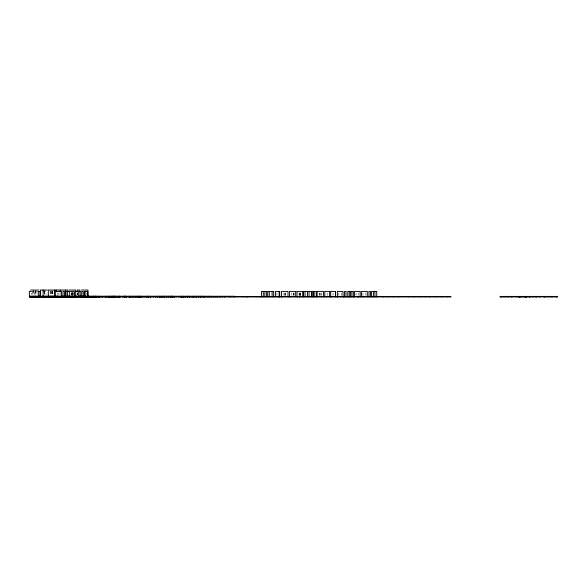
<?xml version="1.0" encoding="UTF-8"?>
<svg xmlns="http://www.w3.org/2000/svg" width="587" height="587" viewBox="0 0 587 587"><rect width="100%" height="100%" fill="white"/><g stroke="black" fill="none" stroke-linecap="round" stroke-linejoin="round"><path stroke-width="0.44" stroke-dasharray="2.94 2.2" d="M31.221 291.423L34.582 291.423L34.582 294.586M37.546 291.423L35.565 291.423L35.565 294.586M42.917 291.423L46.028 291.423L46.028 294.586M365.87 293.008L365.87 295.378M362.979 293.008L362.979 295.378M358.745 293.008L358.745 295.378M356.052 293.008L356.052 295.378M341.568 293.008L341.568 295.378M338.875 293.008L338.875 295.378M333.049 293.008L333.049 295.378M327.164 293.008L327.164 295.378M321.162 293.008L321.162 295.378M320.928 293.008L320.935 295.378M319.834 293.008L319.864 295.378M319.57 293.008L319.57 295.378M300.669 293.008L300.588 295.378M300.419 293.008L300.419 295.378M300.295 293.008L300.295 295.378M299.678 293.008L299.678 295.378M299.326 293.008L299.326 295.378M299.047 293.008L299.047 295.378M294.094 293.008L294.094 295.378M293.705 293.008L293.705 295.378M293.588 293.008L293.588 295.378M291.82 293.008L291.82 295.378M285.568 293.008L285.568 295.378M285.289 293.008L285.289 295.378M284.196 293.008L284.225 295.378M283.947 293.008L283.947 295.378M276.925 293.008L276.925 295.378M86.538 293.008L86.538 294.586M77.44 293.008L77.44 294.586M77.257 293.008L77.257 294.586M77.198 292.634L77.198 295.232M73.184 293.008L73.184 294.586M73.067 292.634L73.067 295.232M72.795 292.634L72.766 295.232M72.436 292.634L72.436 295.232M72.098 292.634L72.098 295.232M71.988 292.634L71.988 295.232M71.834 292.634L71.834 295.232M71.724 293.008L71.724 294.586M71.533 293.008L71.533 294.586M60.123 293.008L60.123 294.586M58.898 292.634L58.898 295.232M57.431 293.008L57.431 294.586M52.808 290.91L52.808 295.232M52.177 290.91L52.177 295.232M52.008 290.91L52.008 295.232M51.098 290.91L51.098 295.232M50.952 290.91L50.952 295.232M50.137 290.91L50.137 295.232M44.597 291.423L44.597 294.586M44.553 290.044L44.553 295.232M44.274 290.91L44.274 295.232M37.025 291.423L37.025 294.586M35.704 290.044L35.704 295.232M35.359 290.91L35.359 295.232M33.995 290.91L34.031 295.232M33.679 290.044L33.679 295.232M32.762 291.423L32.762 294.586M31.221 293.008L31.221 294.586"/><path stroke-width="0.88" d="M30.641 290.044L38.742 290.044M47.261 290.044L40.408 290.044L40.327 296.956M54.701 290.044L48.295 290.044L48.332 296.956M61.158 290.044L67.865 290.044L67.865 291.768M69.112 290.044L75.672 290.044L75.701 296.956M81.432 290.044L87.955 290.044L87.955 296.956M31.096 291.423L29.35 291.423L29.35 296.956L450.941 296.956L450.941 296.501L29.35 296.501M38.412 291.423L40.18 291.423L40.187 296.956M55.904 291.423L61.554 291.423L61.554 296.956M70.102 291.423L74.483 291.423L74.534 296.956L74.659 296.274M75.701 291.423L80.184 291.423L80.184 296.956M296.009 291.423L289.442 291.423L289.442 296.956M302.929 291.423L297.015 291.423L297.015 296.956M309.474 291.423L316.224 291.423L316.224 296.956M335.507 291.423L335.507 296.956L335.537 291.423L330.672 291.423L330.672 296.956M29.35 296.274L235.071 296.274L235.071 296.956M29.35 296.413L98.469 296.413M111.64 296.413L180.796 296.413L180.796 296.956M510.052 296.413L513.295 296.413M517.301 296.413L514.021 296.413L514.021 296.956L517.301 296.956M520.757 296.413L517.807 296.413L517.807 296.956L520.757 296.956M524.037 296.413L527.412 296.413L527.412 296.956L524.037 296.956M527.882 296.413L531.044 296.413L531.044 296.956L527.882 296.956M537.971 296.413L540.796 296.413L540.796 296.956L537.971 296.956M546.556 296.413L549.388 296.413L549.388 296.956L546.556 296.956M510.052 296.956L513.295 296.956M556.762 296.413L556.762 296.956M555.999 296.413L555.999 296.956M552.235 296.413L552.235 296.956M550.782 296.413L550.782 296.956M548.669 296.413L548.669 296.956M545.242 296.413L545.198 296.956M544.531 296.413L544.531 296.956M543.944 296.413L543.944 296.956M540.084 296.413L540.084 296.956M537.054 296.413L537.054 296.956M536.76 296.413L536.76 296.956M535.821 296.413L535.821 296.956M532.879 296.413L532.879 296.956M529.878 296.413L529.878 296.956M529.768 296.413L529.76 296.956M529.232 296.413L529.217 296.956M526.407 296.413L526.312 296.956M526.135 296.413L526.135 296.956M526.018 296.413L526.018 296.956M525.732 296.413L525.732 296.956M525.343 296.413L525.343 296.956M525.16 296.413L525.16 296.956M525.049 296.413L525.049 296.956M523.017 296.413L523.017 296.956M521.821 296.413L521.821 296.956M520.654 296.413L520.654 296.956M519.634 296.413L519.634 296.956M519.502 296.413L519.502 296.956M519.444 296.413L519.444 296.956M519.135 296.413L519.135 296.956M518.82 296.413L518.82 296.956M516.347 296.413L516.347 296.956M511.945 296.413L511.945 296.956M511.409 296.413L511.394 296.956M508.878 296.413L508.878 296.956M507.762 296.413L507.762 296.956M505.348 296.413L505.348 296.956M503.932 296.413L503.932 296.956M501.716 296.413L501.716 296.956M500.946 296.413L500.946 296.956M447.698 296.501L447.698 296.956M441.285 296.501L441.285 296.956M435.833 296.501L435.833 296.956M429.229 296.501L429.229 296.956M425.223 296.501L425.223 296.956M419.874 296.501L419.874 296.956M413.842 296.501L413.842 296.956M408.684 296.501L408.684 296.956M398.272 296.501L398.272 296.956M393.063 296.501L393.063 296.956M388.19 296.501L388.19 296.956M383.032 296.501L383.032 296.956M376.707 296.956L376.707 291.423L371.578 291.423L371.578 296.956M374.924 291.423L374.924 296.956M373.413 291.423L373.413 296.956M370.463 296.956L370.463 291.423L368.974 291.423L368.974 296.956M367.301 296.956L367.301 291.423L361.526 291.423L361.526 296.956M363.595 296.501L363.595 296.956M360.176 296.956L360.176 291.423L354.526 291.423L354.526 296.956M358.341 296.501L358.341 296.956M358.055 296.501L358.055 296.956M353.345 296.956L353.345 291.423L347.775 291.423L347.775 296.956M353.227 296.501L353.227 296.956M351.884 291.423L351.884 296.956M350.461 291.423L350.461 296.956M349.287 291.423L349.287 296.956M348.986 296.501L348.986 296.956M346.014 296.956L346.014 291.423L344.532 291.423L344.532 296.956M343.534 296.501L343.534 296.956M343.006 296.956L343.006 291.423L337.349 291.423L337.349 296.956M340.372 296.501L340.372 296.956M337.217 296.501L337.217 296.956M331.868 296.501L331.868 296.956M329.637 296.956L329.637 291.423L324.787 291.423L324.787 296.956M326.372 296.501L326.372 296.956M323.488 296.956L323.488 291.423L317.163 291.423L317.163 296.956M321.214 296.501L321.214 296.956M314.03 291.423L314.03 296.956M313.671 291.423L313.671 296.956M312.093 291.423L312.093 296.956M311.719 291.423L311.719 296.956M309.048 296.956L309.048 291.423L303.435 291.423L303.435 296.956M307.441 291.423L307.441 296.956M305.049 291.423L305.049 296.956M302.716 291.423L302.716 296.956M299.487 296.501L299.487 296.956M299.392 296.501L299.392 296.956M297.286 296.501L297.286 296.956M295.672 291.423L295.672 296.956M290.543 296.501L290.543 296.956M287.997 296.956L287.997 291.423L281.518 291.423L281.518 296.956M281.987 296.501L281.987 296.956M279.676 296.956L279.698 291.423L275.384 291.423L275.384 296.956M279.155 291.423L279.155 296.956M278.253 296.501L278.253 296.956M273.652 296.956L273.652 291.423L267.723 291.423L267.723 296.956M272.104 291.423L272.104 296.956M269.264 291.423L269.36 296.956M266.652 296.956L266.652 291.423L261.42 291.423L261.42 296.956M264.84 291.423L264.84 296.956M263.292 291.423L263.292 296.956M260.804 296.501L260.804 296.956M256.115 296.501L256.115 296.956M247.751 296.501L247.751 296.956M246.936 296.501L246.885 296.956M242.967 296.501L243.062 296.956M234.066 296.501L234.066 296.956M233.721 296.274L233.721 296.956M231.043 296.274L231.043 296.956M229.957 296.501L229.957 296.956M228.776 296.274L228.776 296.956M226.024 296.274L226.024 296.956M224.557 296.501L224.557 296.956M224.359 296.274L224.359 296.956M222.737 296.501L222.737 296.956M222.128 296.274L222.069 296.956M220.778 296.501L220.778 296.956M219.964 296.501L219.964 296.956M219.611 296.274L219.611 296.956M217.909 296.501L217.909 296.956M217.461 296.274L217.461 296.956M216.163 296.274L216.163 296.956M215.855 296.501L215.855 296.956M215.091 296.501L215.091 296.956M213.749 296.501L213.749 296.956M213.125 296.274L213.125 296.956M212.986 296.501L212.986 296.956M211.327 296.274L211.327 296.956M210.953 296.274L210.953 296.956M209.977 296.274L209.977 296.956M209.537 296.274L209.5 296.956M208.928 296.274L208.928 296.956M208.187 296.274L208.187 296.956M207.306 296.274L207.306 296.956M206.822 296.274L206.822 296.956M205.509 296.274L205.509 296.956M205.01 296.274L205.01 296.956M204.555 296.274L204.555 296.956M204.137 296.501L204.137 296.956M203.66 296.274L203.66 296.956M203.241 296.274L203.241 296.956M202.28 296.274L202.28 296.956M201.803 296.274L201.803 296.956M200.989 296.274L200.989 296.956M200.615 296.274L200.615 296.956M200.49 296.274L200.49 296.956M200.13 296.274L200.13 296.956M198.817 296.274L198.817 296.956M198.722 296.274L198.722 296.956M198.677 296.274L198.677 296.956M198.384 296.274L198.355 296.956M197.907 296.274L197.907 296.956M196.491 296.274L196.594 296.956M196.366 296.274L196.366 296.956M195.875 296.274L195.963 296.956M195.39 296.274L195.39 296.956M194.356 296.274L194.297 296.956M194.077 296.274L194.077 296.956M193.725 296.274L193.725 296.956M193.24 296.274L193.24 296.956M192.587 296.274L192.587 296.956M192.066 296.274L192.066 296.956M191.927 296.274L191.927 296.956M190.32 296.274L190.32 296.956M189.748 296.501L189.748 296.956M189.557 296.274L189.557 296.956M189.381 296.274L189.381 296.956M188.904 296.274L188.904 296.956M187.686 296.274L187.686 296.956M187.591 296.274L187.591 296.956M187.407 296.274L187.407 296.956M187.216 296.274L187.216 296.956M186.732 296.274L186.732 296.956M185.455 296.274L185.419 296.956M185.184 296.274L185.184 296.956M184.7 296.274L184.7 296.956M183.914 296.501L183.914 296.956M183.386 296.274L183.386 296.956M183.166 296.274L183.166 296.956M183.063 296.274L183.034 296.956M182.55 296.274L182.55 296.956M181.332 296.501L181.332 296.956M181.236 296.274L181.236 296.956M181.016 296.274L181.016 296.956M180.899 296.274L180.899 296.956M178.866 296.274L178.866 296.956M176.716 296.274L176.716 296.956M174.941 296.274L174.941 296.956M174.456 296.274L174.456 296.956M173.965 296.501L173.965 296.956M173.143 296.274L173.143 296.956M173.055 296.501L173.055 296.956M172.747 296.274L172.747 296.956M172.629 296.274L172.629 296.956M172.262 296.274L172.262 296.956M172.145 296.274L172.145 296.956M171.962 296.274L171.962 296.956M171.044 296.274L171.044 296.956M170.949 296.274L170.949 296.956M170.832 296.274L170.832 296.956M170.619 296.274L170.619 296.956M170.391 296.501L170.391 296.956M170.135 296.274L170.135 296.956M168.623 296.274L168.623 296.956M168.366 296.274L168.366 296.956M168.242 296.274L168.242 296.956M168.131 296.501L168.131 296.956M167.053 296.274L167.053 296.956M166.576 296.274L166.576 296.956M166.429 296.274L166.429 296.956M166.312 296.274L166.312 296.956M166.099 296.274L166.099 296.956M164.786 296.274L164.786 296.956M164.676 296.274L164.676 296.956M164.301 296.274L164.301 296.956M163.949 296.274L163.949 296.956M163.465 296.274L163.465 296.956M163.12 296.274L163.12 296.956M162.533 296.274L162.533 296.956M162.151 296.274L162.151 296.956M161.719 296.274L161.719 296.956M161.234 296.274L161.234 296.956M160.816 296.501L160.816 296.956M160.258 296.274L160.258 296.956M159.921 296.274L159.921 296.956M158.945 296.274L158.945 296.956M157.632 296.274L157.632 296.956M157.279 296.274L157.279 296.956M156.795 296.274L156.795 296.956M155.849 296.274L155.849 296.956M155.401 296.274L155.482 296.956M153.897 296.274L153.897 296.956M153.112 296.274L153.112 296.956M150.962 296.274L150.962 296.956M150.404 296.274L150.404 296.956M150.294 296.501L150.294 296.956M150.067 296.274L150.045 296.956M148.452 296.274L148.452 296.956M148.416 296.274L148.416 296.956M148.188 296.274L148.225 296.956M147.704 296.274L147.704 296.956M147.308 296.274L147.308 296.956M146.823 296.274L146.823 296.956M146.39 296.274L146.427 296.956M145.51 296.274L145.51 296.956M144.497 296.274L144.497 296.956M144.013 296.274L144.013 296.956M142.993 296.274L142.993 296.956M142.7 296.274L142.7 296.956M141.871 296.274L141.907 296.956M140.447 296.274L140.447 296.956M139.985 296.274L139.985 296.956M139.706 296.274L139.706 296.956M139.376 296.274L139.376 296.956M139.134 296.274L139.17 296.956M138.18 296.274L138.18 296.956M137.974 296.274L137.974 296.956M137.585 296.274L137.585 296.956M136.8 296.274L136.8 296.956M136.243 296.274L136.243 296.956M135.92 296.274L135.92 296.956M135.67 296.274L135.67 296.956M135.193 296.274L135.193 296.956M134.614 296.274L134.614 296.956M133.88 296.274L133.88 296.956M133.557 296.501L133.557 296.956M133.058 296.274L133.058 296.956M132.236 296.274L132.236 296.956M132.104 296.274L132.104 296.956M131.62 296.274L131.62 296.956M130.879 296.501L130.879 296.956M130.314 296.274L130.314 296.956M130.153 296.274L130.153 296.956M129.822 296.274L129.822 296.956M129.668 296.274L129.668 296.956M129.353 296.274L129.353 296.956M128.355 296.274L128.355 296.956M126.667 296.274L126.667 296.956M126.33 296.274L126.308 296.956M126.183 296.274L126.242 296.956M125.823 296.274L125.845 296.956M125.787 296.274L125.787 296.956M124.87 296.274L124.87 296.956M124.715 296.274L124.715 296.956M124.671 296.274L124.671 296.956M124.51 296.274L124.532 296.956M123.835 296.274L123.835 296.956M122.918 296.274L122.881 296.956M122.734 296.274L122.734 296.956M120.35 296.274L120.35 296.956M119.99 296.274L120.012 296.956M119.667 296.274L119.667 296.956M119.286 296.274L119.256 296.956M119.168 296.274L119.11 296.956M118.772 296.274L118.772 296.956M118.596 296.501L118.596 296.956M118.398 296.274L118.354 296.956M118.178 296.274L118.178 296.956M117.459 296.274L117.459 296.956M117.231 296.274L117.231 296.956M116.248 296.274L116.248 296.956M115.969 296.274L115.969 296.956M115.764 296.274L115.764 296.956M115.426 296.274L115.485 296.956M115.206 296.274L115.206 296.956M115.089 296.274L115.089 296.956M114.949 296.274L114.949 296.956M114.67 296.501L114.766 296.956M114.612 296.274L114.648 296.956M114.45 296.274L114.45 296.956M113.753 296.274L113.753 296.956M113.636 296.274L113.636 296.956M113.298 296.274L113.298 296.956M113.056 296.274L113.056 296.956M112.939 296.274L112.939 296.956M112.499 296.274L112.579 296.956M112.44 296.274L112.44 296.956M112.183 296.274L112.183 296.956M112.022 296.274L112.022 296.956M111.699 296.274L111.64 296.956M111.266 296.274L111.266 296.956M110.708 296.274L110.686 296.956M110.385 296.274L110.385 296.956M109.93 296.274L109.93 296.956M109.798 296.274L109.798 296.956M109.652 296.274L109.652 296.956M109.109 296.274L109.109 296.956M108.771 296.274L108.771 296.956M108.5 296.274L108.5 296.956M108.015 296.274L108.015 296.956M107.92 296.274L107.92 296.956M106.739 296.274L106.739 296.956M106.702 296.274L106.702 296.956M106.181 296.274L106.181 296.956M106.086 296.274L106.086 296.956M105.865 296.274L105.865 296.956M105.601 296.274L105.601 296.956M104.288 296.274L104.288 296.956M102.828 296.274L102.828 296.956M102.498 296.274L102.498 296.956M102.182 296.274L102.182 296.956M102.013 296.274L102.013 296.956M100.707 296.274L100.707 296.956M100.069 296.274L100.069 296.956M99.768 296.274L99.768 296.956M99.585 296.274L99.585 296.956M98.99 296.274L98.99 296.956M98.513 296.274L98.477 296.956M98.381 296.501L98.381 296.956M98.271 296.274L98.271 296.956M97.611 296.413L97.611 296.956M97.2 296.274L97.2 296.956M96.716 296.413L96.716 296.956M96.591 296.274L96.591 296.956M96.51 296.501L96.51 296.956M96.18 296.274L96.18 296.956M95.96 296.413L95.96 296.956L95.923 296.274M95.681 296.413L95.681 296.956M95.549 296.274L95.549 296.956M95.365 296.274L95.439 296.956M95.065 296.274L95.043 296.956M94.881 296.274L94.962 296.956M94.823 296.413L94.823 296.956M94.485 296.413L94.485 296.956L94.434 296.274M94.125 296.274L94.125 296.956M93.949 296.274L93.927 296.956M93.751 296.274L93.744 296.956M93.568 296.274L93.568 296.956M93.494 296.274L93.494 296.956M93.172 296.413L93.172 296.956M93.01 296.274L92.907 296.956M92.188 296.413L92.254 296.956M91.697 296.274L91.697 296.956M91.352 296.274L91.352 296.956M91.242 296.274L91.242 296.956M90.956 296.413L90.956 296.956M90.743 296.413L90.743 296.956M90.442 296.274L90.442 296.956M90.119 296.413L90.119 296.956M89.965 296.274L90.024 296.956M89.606 296.274L89.606 296.956M89.4 296.413L89.4 296.956M89.341 296.413L89.341 296.956M89.231 296.274L89.129 296.956M89.019 296.274L89.048 296.956M88.652 296.274L88.63 296.956M88.52 296.413L88.498 296.956M88.211 296.274L88.131 296.956L88.116 296.274M87.786 296.956L87.771 291.423L84.286 291.423L84.264 296.956M87.661 296.413L87.661 296.956M87.478 296.274L87.478 296.956M87.39 296.274L87.39 296.956M87.177 296.274L87.228 296.956M86.766 296.413L86.766 296.956M86.56 296.274L86.553 296.956M86.458 296.274L86.458 296.956M85.9 296.274L85.841 296.956M85.577 296.274L85.577 296.956M85.262 296.274L85.196 296.956M85.1 291.423L85.093 296.956M84.535 296.413L84.491 296.956M84.425 296.274L84.425 296.956M84.124 296.274L84.124 296.956M84.051 296.274L84.051 296.956M83.897 296.413L83.897 296.956M83.794 296.413L83.794 296.956M83.706 296.274L83.706 296.956M83.603 296.274L83.603 296.956M83.141 296.956L83.178 291.423L81.74 291.423L81.703 296.956M82.958 296.413L82.943 296.956M82.407 296.413L82.407 296.956M82.261 296.274L82.268 296.956L82.158 296.274M81.534 296.274L81.534 296.956L81.432 296.274M81.109 296.413L81.109 296.956M80.859 296.274L80.793 296.956M80.757 296.274L80.757 296.956M80.353 296.413L80.353 296.956M80.148 296.274L80.067 296.956L80.037 296.274M79.891 291.768L79.891 290.044L77.198 290.044L77.198 291.768M79.744 296.274L79.744 296.956M79.472 296.413L79.472 296.956M79.392 296.413L79.392 296.956M79.135 296.274L79.091 296.956M78.753 291.423L78.731 296.956L78.607 296.274M77.968 296.413L77.968 296.956M77.447 296.274L77.447 296.956M77.337 296.274L77.249 296.956M77.022 296.413L77.007 296.956M76.816 296.274L76.816 296.956M76.714 296.274L76.692 296.956M76.567 296.274L76.611 296.956M76.185 296.274L76.178 296.956M75.899 296.274L75.98 296.956M75.782 296.413L75.782 296.956M75.415 296.274L75.415 296.956M75.312 296.274L75.312 296.956M75.209 296.413L75.246 296.956M74.233 296.413L74.219 296.956M74.072 296.413L74.072 296.956M73.779 296.274L73.779 296.956M73.676 296.274L73.676 296.956M73.192 296.413L73.192 296.956M73.037 296.274L72.993 296.956M72.854 296.274L72.854 296.956L72.773 296.274M72.561 296.274L72.561 296.956M72.37 296.274L72.37 296.956M72.274 296.274L72.311 296.956M72.172 296.274L72.172 296.956M71.805 296.413L71.805 296.956M71.651 296.274L71.651 296.956M71.555 296.274L71.57 296.956M71.453 296.274L71.453 296.956M71.262 296.274L71.284 296.956M71.218 296.274L71.137 296.956M71.056 296.274L71.042 296.956M70.998 296.413L70.998 296.956M70.778 296.274L70.807 296.956M70.734 296.274L70.726 296.956M70.579 296.274L70.579 296.956M70.242 296.274L70.242 296.956M70.051 296.413L70.088 296.956M69.802 296.274L69.838 296.956M69.721 296.413L69.728 296.956M69.464 296.274L69.42 296.956M69.361 296.956L69.361 291.423L65.986 291.423L65.979 296.956M69.171 296.413L69.185 296.956M69.017 296.274L69.017 296.956M68.862 296.413L68.862 296.956M68.642 296.274L68.642 296.956M68.54 296.274L68.525 296.956M68.437 296.274L68.422 296.956M68.239 296.274L68.209 296.956M68.129 296.274L68.129 296.956M67.424 291.423L67.366 296.956M67.3 296.274L67.3 296.956M67.189 296.274L67.189 296.956M67.057 296.413L67.05 296.956M66.933 296.413L66.933 296.956M66.771 296.413L66.771 296.956M66.536 296.956L66.536 296.274L66.382 296.956M66.272 296.413L66.272 296.956M66.001 296.274L66.089 296.956M65.832 296.413L65.832 296.956M65.693 296.413L65.693 296.956M65.59 296.274L65.59 296.956M65.443 290.044L65.487 296.956M65.304 296.413L65.304 296.956M65.113 296.413L65.113 296.956M64.9 296.274L65.01 296.956M64.577 296.413L64.643 296.956M64.475 296.956L64.409 291.423L62.978 291.423L62.978 296.956M64.357 296.274L64.357 296.956M64.247 296.274L64.247 296.956M64.122 296.413L64.122 296.956M63.99 296.274L63.946 296.956M63.778 296.413L63.778 296.956M63.601 296.274L63.579 296.956M63.484 296.413L63.484 296.956M63.301 296.413L63.301 296.956M63.191 296.413L63.191 296.956L63.169 296.274M62.824 296.274L62.89 296.956M62.677 296.274L62.633 296.956M62.516 296.274L62.516 296.956M62.413 296.274L62.325 296.956M62.222 296.413L62.222 296.956M61.855 296.274L61.855 296.956L61.782 296.413M61.701 296.413L61.701 296.956M61.356 296.274L61.356 296.956M61.239 296.274L61.246 296.956M61.129 296.274L61.136 296.956M61.048 296.413L61.048 296.956M60.975 296.413L60.909 296.956M60.799 296.274L60.799 296.956M60.688 296.274L60.615 296.956L60.586 296.274M60.476 291.768L60.476 290.044L55.229 290.044L55.354 296.956L55.398 296.274M60.263 290.044L60.263 291.768M60.314 296.274L60.314 296.956M60.19 296.413L60.19 296.956M59.889 296.413L59.889 296.956M59.83 296.274L59.771 296.956M59.588 296.413L59.588 296.956M59.404 296.274L59.463 296.956M59.236 296.413L59.221 296.956M59.096 296.413L59.096 296.956M58.994 296.413L58.994 296.956M58.883 296.274L58.781 296.956M58.186 296.413L58.186 296.956L58.157 296.274M57.996 296.274L57.996 296.956M57.878 296.274L57.827 296.956L57.775 296.274M57.607 296.274L57.607 296.956M57.497 296.274L57.504 296.956M57.335 296.274L57.416 296.956M57.21 296.274L57.21 296.956M57.108 296.274L57.108 296.956M57.012 296.274L57.012 296.956M56.712 296.274L56.8 296.956M56.631 296.274L56.675 296.956M56.528 296.274L56.528 296.956M56.418 296.274L56.411 296.956M56.323 296.413L56.308 296.956M56.161 290.044L56.161 291.768M56.198 296.274L56.139 296.956M55.992 296.413L55.992 296.956L55.963 296.274M55.714 296.274L55.714 296.956M55.193 296.274L55.163 296.956M55.061 296.413L55.061 296.956M54.914 296.274L54.973 296.956M54.584 290.044L54.584 296.956M54.496 296.274L54.386 296.956M53.997 296.274L53.982 296.956M53.828 296.413L53.828 296.956M53.6 296.274L53.6 296.956M53.41 296.274L53.512 296.956M53.3 296.274L53.3 296.956M53.19 296.274L53.19 296.956M53.079 296.274L53.079 296.956M52.94 296.274L53.028 296.956M52.595 296.274L52.595 296.956M52.485 296.274L52.485 296.956M52.382 296.274L52.382 296.956M52.162 296.274L52.133 296.956M52.023 296.274L52.023 296.956M51.898 296.413L51.832 296.956M51.678 296.274L51.678 296.956M51.517 296.501L51.517 296.956M51.385 296.274L51.355 296.956M51.282 296.274L51.282 296.956M51.106 296.274L51.186 296.956M51.003 296.274L51.018 296.956M50.878 296.274L50.922 296.956M50.812 296.274L50.812 296.956M50.614 296.274L50.665 296.956M50.504 296.274L50.504 296.956M50.299 296.274L50.299 296.956M50.189 296.274L50.189 296.956M49.66 296.274L49.638 296.956M49.513 296.413L49.513 296.956M49.455 296.413L49.455 296.956M49.279 296.274L49.279 296.956M49.176 296.274L49.147 296.956M49.081 296.274L49.095 296.956M48.816 296.274L48.831 296.956M48.582 296.413L48.567 296.956M47.818 296.274L47.811 296.956M47.716 296.274L47.723 296.956M47.019 296.274L46.945 296.956M46.762 296.274L46.762 296.956M46.505 296.274L46.505 296.956M46.079 296.413L46.079 296.956L46.021 296.274M45.492 296.274L45.492 296.956M45.39 296.274L45.39 296.956M45.309 296.413L45.309 296.956M45.184 296.274L45.184 296.956M44.979 296.501L44.979 296.956L44.906 296.274M44.707 296.274L44.707 296.956M44.421 296.274L44.421 296.956M44.157 296.413L44.157 296.956M44.025 296.413L44.025 296.956M43.886 296.413L43.886 296.956M43.416 296.274L43.416 296.956M43.313 296.274L43.291 296.956M43.115 290.044L43.115 296.956M42.888 296.274L42.888 296.956M42.873 296.274L42.763 296.956M42.587 296.413L42.521 296.956M42.499 296.274L42.499 296.956M42.176 296.274L42.176 296.956M41.699 296.274L41.677 296.956M41.097 296.413L41.097 296.956M40.907 296.413L40.907 296.956M40.606 296.274L40.62 296.956M40.518 296.274L40.503 296.956M40.246 296.274L40.246 296.956M39.967 296.413L39.967 296.956M39.865 296.274L39.865 296.956M39.799 296.413L39.799 296.956M39.38 296.274L39.417 296.956M39.234 296.274L39.3 296.956M39.131 296.274L39.138 296.956M38.881 296.413L38.881 296.956M38.72 291.423L38.72 296.956M38.588 296.274L38.588 296.956M38.463 296.274L38.36 296.956M38.118 296.413L38.118 296.956M38.067 296.274L38.082 296.956M37.766 296.413L37.766 296.956M37.597 296.274L37.597 296.956M37.495 296.274L37.495 296.956M37.179 296.413L37.179 296.956M37.054 296.274L37.054 296.956M36.996 296.413L36.996 296.956M36.827 296.274L36.827 296.956M36.717 296.274L36.717 296.956M36.577 296.274L36.577 296.956M36.511 296.413L36.511 296.956M36.13 296.413L36.13 296.956M35.858 296.274L35.858 296.956M35.668 296.274L35.668 296.956M35.301 296.274L35.359 296.956M35.264 296.274L35.264 296.956M34.993 296.274L34.993 296.956M34.633 296.274L34.633 296.956M34.53 296.274L34.53 296.956M34.097 296.274L34.097 296.956M33.995 296.274L33.995 296.956M33.87 296.274L33.936 296.956M33.547 296.274L33.547 296.956M33.195 296.274L33.166 296.956M33.085 296.274L33.085 296.956M32.63 296.413L32.681 296.956M32.417 296.274L32.417 296.956M32.314 296.274L32.314 296.956M32.021 296.274L32.021 296.956M31.727 296.413L31.727 296.956M31.485 296.274L31.485 296.956M31.375 296.274L31.375 296.956M30.95 296.413L30.95 296.956M30.737 296.274L30.737 296.956M30.487 296.274L30.487 296.956M30.018 296.413L30.018 296.956M29.453 296.274L29.453 296.956M502.626 296.413L500.007 296.413L500.007 296.956L502.626 296.956L502.626 296.413M506.119 296.413L503.154 296.413L503.154 296.956L506.119 296.956L506.119 296.413M509.149 296.413L506.992 296.413L506.992 296.956L509.149 296.956L509.149 296.413M523.824 296.413L521.014 296.413L521.014 296.956L523.824 296.956L523.824 296.413M534.119 296.413L531.69 296.413L531.69 296.956L534.119 296.956L534.119 296.413M537.068 296.413L534.632 296.413L534.632 296.956L537.068 296.956L537.068 296.413M542.307 296.413L541.559 296.413L541.559 296.956L542.307 296.956L542.307 296.413M545.969 296.413L543.18 296.413L543.18 296.956L545.969 296.956L545.969 296.413M552.947 296.413L550.063 296.413L550.063 296.956L552.947 296.956L552.947 296.413M554.532 296.413L553.783 296.413L553.783 296.956L554.532 296.956L554.532 296.413M557.65 296.413L555.082 296.413L555.082 296.956L557.65 296.956L557.65 296.413M168.851 296.956L168.851 296.274L168.821 296.956M159.429 296.956L159.429 296.274L159.415 296.956M140.99 296.956L140.99 296.274L140.931 296.956M138.899 296.956L138.899 296.274L138.833 296.956M124.231 296.956L124.231 296.274L124.195 296.956M114.238 296.956L114.186 296.274L114.171 296.956M92.673 296.956L92.673 296.274L92.636 296.956M86.062 296.956L86.062 296.274L86.01 296.956M73.947 296.956L73.947 296.413L73.933 296.956M58.546 296.956L58.546 296.274L58.517 296.956M46.314 296.956L46.314 296.413L46.307 296.956"/></g></svg>
